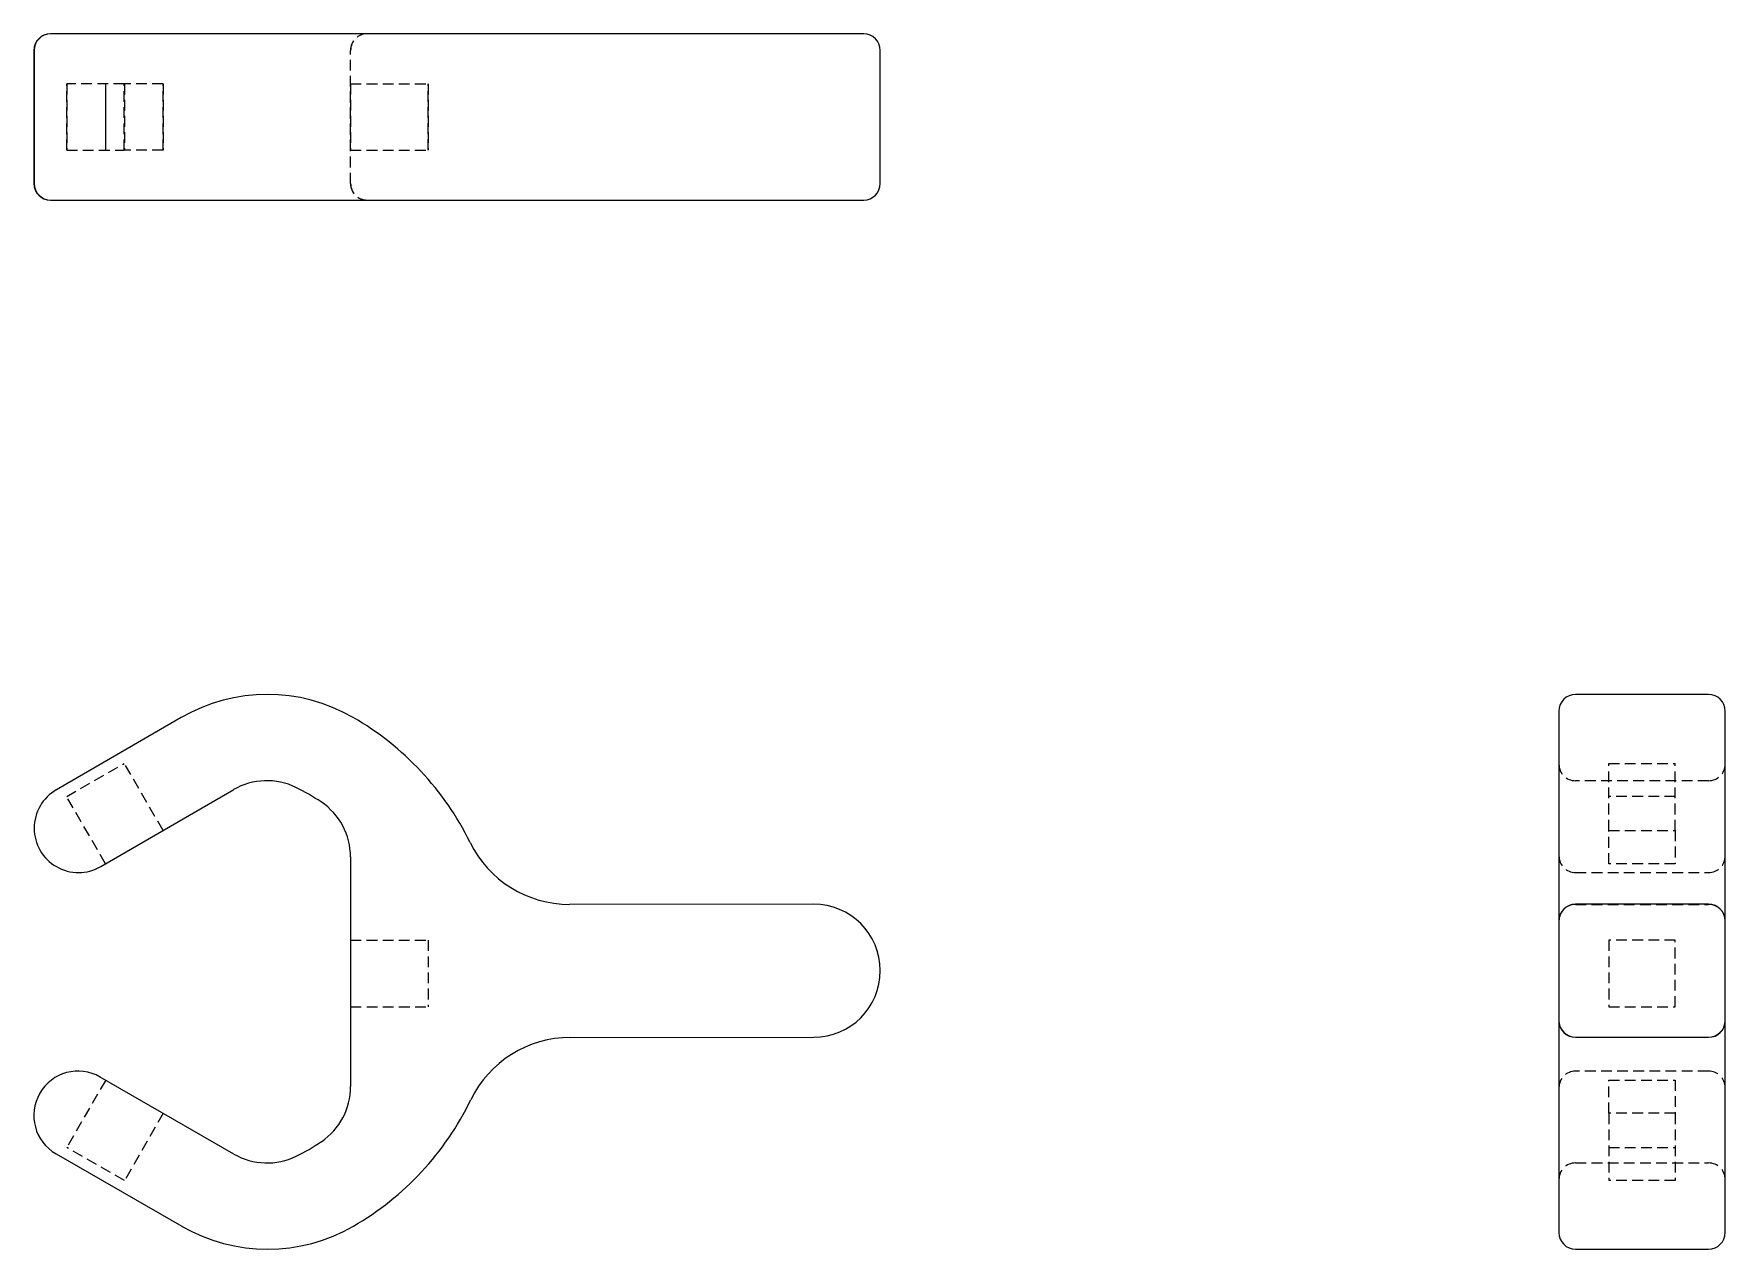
# Model space of a CAD drawing. Header units: millimetres. Extents: x 33 to 233, y 24 to 168.
import ezdxf

# ---------------------------------------------------------------- set-up
doc = ezdxf.new("R2010")
doc.units = ezdxf.units.MM
doc.linetypes.add('HIDDEN', pattern=[1.905, 1.27, -0.635])

msp = doc.modelspace()

# ---------------------------------------------------------------- linework, layer by layer
at = {"color": 7, "linetype": 'Continuous', "lineweight": 25}
for p, q in [((33, 165.86), (33, 150.14)), ((33.04, 165.86), (33.04, 150.14)), ((35, 167.82), (34.96, 167.82)), ((36.64, 167.82), (35, 167.82)), ((51.4, 167.82), (36.64, 167.82)), ((69.73, 167.82), (51.4, 167.82)), ((82.77, 167.82), (69.73, 167.82)), ((96.3, 167.82), (82.77, 167.82)), ((125.14, 167.82), (96.3, 167.82)), ((131.04, 167.82), (125.14, 167.82)), ((133, 150.14), (133, 165.86)), ((34.96, 148.18), (35, 148.18)), ((35, 148.18), (36.64, 148.18)), ((36.64, 148.18), (51.4, 148.18)), ((51.4, 148.18), (69.73, 148.18)), ((69.73, 148.18), (82.77, 148.18)), ((82.77, 148.18), (96.3, 148.18)), ((96.3, 148.18), (125.14, 148.18)), ((125.14, 148.18), (131.04, 148.18)), ((230.86, 89.77), (215.14, 89.77)), ((50.42, 87.04), (35.66, 78.5)), ((213.18, 87.81), (213.18, 85.36)), ((232.82, 85.36), (232.82, 87.81)), ((213.18, 85.36), (213.18, 71.42)), ((232.82, 71.42), (232.82, 85.36)), ((40.9, 69.43), (56.61, 78.52)), ((70.4, 70.57), (70.43, 43.45)), ((213.18, 71.42), (213.18, 63.03)), ((232.82, 63.03), (232.82, 71.42)), ((125.14, 64.99), (96.3, 64.97)), ((230.86, 64.99), (215.14, 64.99)), ((213.18, 63.03), (213.18, 51.24)), ((232.82, 51.24), (232.82, 63.03)), ((213.18, 51.24), (213.18, 51.22)), ((213.18, 51.22), (213.18, 42.72)), ((232.82, 51.22), (232.82, 51.24)), ((232.82, 42.72), (232.82, 51.22)), ((96.39, 49.25), (125.15, 49.28)), ((215.14, 49.28), (230.86, 49.28)), ((56.64, 35.47), (40.85, 44.57)), ((213.18, 42.72), (213.18, 28.66)), ((232.82, 28.66), (232.82, 42.72)), ((35.62, 35.5), (50.47, 26.94)), ((213.18, 28.66), (213.18, 26.19)), ((232.82, 26.19), (232.82, 28.66)), ((215.14, 24.23), (230.86, 24.23))]:
    msp.add_line(p, q, dxfattribs=at)
at = {"color": 7, "linetype": 'HIDDEN', "lineweight": 18}
for p, q in [((70.43, 150.14), (70.43, 165.86)), ((43.68, 161.93), (36.88, 161.93)), ((36.88, 161.93), (36.88, 154.07)), ((36.91, 154.07), (36.91, 161.93)), ((41.47, 161.93), (41.47, 154.07)), ((41.49, 154.07), (41.49, 161.93)), ((48.27, 161.93), (43.68, 161.93)), ((43.68, 154.07), (43.68, 161.93)), ((43.72, 161.93), (43.72, 154.07)), ((48.27, 154.07), (48.27, 161.93)), ((48.27, 161.93), (48.3, 161.93)), ((48.3, 161.93), (48.3, 154.07)), ((70.41, 161.93), (70.41, 154.07)), ((70.41, 161.93), (79.58, 161.93)), ((70.42, 154.07), (70.42, 161.93)), ((79.58, 161.93), (79.58, 161.93)), ((79.58, 161.93), (79.58, 154.07)), ((79.58, 154.07), (79.58, 161.93)), ((36.88, 154.07), (43.68, 154.07)), ((48.27, 154.07), (43.68, 154.07)), ((48.3, 154.07), (48.27, 154.07)), ((70.41, 154.07), (79.58, 154.07)), ((79.58, 154.07), (79.58, 154.07)), ((36.88, 77.7), (43.68, 81.63)), ((48.27, 73.7), (43.68, 81.63)), ((219.07, 73.7), (219.07, 81.63)), ((219.07, 81.63), (226.93, 81.63)), ((226.93, 73.7), (226.93, 81.63)), ((230.86, 79.57), (215.14, 79.57)), ((41.47, 69.76), (36.88, 77.7)), ((226.93, 77.7), (219.07, 77.7)), ((219.07, 73.7), (226.93, 73.7)), ((219.07, 69.76), (219.07, 73.7)), ((226.93, 73.7), (226.93, 69.76)), ((215.14, 68.73), (230.86, 68.73)), ((226.93, 69.76), (219.07, 69.76)), ((215.14, 64.97), (230.86, 64.97)), ((70.41, 60.72), (79.58, 60.73)), ((79.58, 60.73), (79.58, 52.87)), ((219.07, 60.73), (219.07, 52.87)), ((226.93, 60.73), (219.07, 60.73)), ((226.93, 60.72), (219.07, 60.72)), ((226.93, 52.87), (226.93, 60.73)), ((70.42, 52.86), (79.58, 52.87)), ((219.07, 52.87), (226.93, 52.87)), ((219.07, 52.86), (219.07, 52.87)), ((219.07, 52.86), (226.93, 52.86)), ((226.93, 52.86), (226.93, 52.87)), ((41.49, 44.21), (36.91, 36.26)), ((230.86, 45.27), (215.14, 45.27)), ((219.07, 44.21), (226.93, 44.21)), ((219.07, 40.28), (219.07, 44.21)), ((226.93, 44.21), (226.93, 40.28)), ((48.3, 40.28), (43.72, 32.34)), ((226.93, 40.28), (219.07, 40.28)), ((219.07, 40.28), (219.07, 32.34)), ((226.93, 40.28), (226.93, 32.34)), ((43.72, 32.34), (36.91, 36.26)), ((219.07, 36.26), (226.93, 36.26)), ((215.14, 34.43), (230.86, 34.43)), ((226.93, 32.34), (219.07, 32.34))]:
    msp.add_line(p, q, dxfattribs=at)
at = {"color": 7, "linetype": 'Continuous', "lineweight": 25}
for centre, radius, start, end in [((34.96, 165.86), 1.96, 90, 180), ((35, 165.86), 1.96, 90, 180), ((131.04, 165.86), 1.96, 0, 90), ((34.96, 150.14), 1.96, 180, 270), ((35, 150.14), 1.96, 180, 270), ((131.04, 150.14), 1.96, 270, 0), ((60.58, 69.47), 20.3, 60.0488, 120.0488), ((215.14, 87.81), 1.96, 90, 180), ((230.86, 87.81), 1.96, 0, 90), ((53.39, 56.99), 34.7, 26.1542, 60.0488), ((38.28, 73.97), 5.24, 120.0488, 300.0488), ((60.54, 71.72), 7.86, 64.1046, 120.0488), ((53.39, 56.99), 24.22, 55.993, 64.1046), ((62.55, 70.56), 7.86, 0.0488, 55.993), ((96.29, 78.06), 13.09, 206.1542, 270.0488), ((125.14, 57.13), 7.86, 270.0488, 90.0488), ((215.14, 63.03), 1.96, 90, 180), ((230.86, 63.03), 1.96, 0, 90), ((215.14, 51.24), 1.96, 180, 270), ((215.14, 51.22), 1.96, 180, 270), ((230.86, 51.24), 1.96, 270, 360), ((230.86, 51.22), 1.96, 270, 360), ((96.4, 36.16), 13.09, 90.0488, 154.156), ((38.24, 40.03), 5.24, 60.0488, 240.0488), ((62.57, 43.44), 7.86, 304.1046, 0.0488), ((53.39, 56.99), 34.7, 300.0488, 334.156), ((53.39, 56.99), 24.22, 295.993, 304.1046), ((60.56, 42.28), 7.86, 240.0488, 295.993), ((60.6, 44.53), 20.3, 240.0488, 300.0488), ((215.14, 26.19), 1.96, 180, 270), ((230.86, 26.19), 1.96, 270, 0)]:
    msp.add_arc(centre, radius, start, end, dxfattribs=at)
at = {"color": 7, "linetype": 'HIDDEN', "lineweight": 18}
for centre, start, end in [((72.37, 165.86), 90, 180), ((72.39, 165.86), 90, 180), ((72.37, 150.14), 180, 270), ((72.39, 150.14), 180, 270), ((215.14, 81.54), 180, 270), ((230.86, 81.54), 270, 0), ((215.14, 70.69), 180, 270), ((230.86, 70.69), 270, 0), ((215.14, 63), 90, 180), ((230.86, 63), 0, 90), ((215.14, 43.31), 90, 180), ((230.86, 43.31), 0, 90), ((215.14, 32.46), 90, 180), ((230.86, 32.46), 0, 90)]:
    msp.add_arc(centre, 1.96, start, end, dxfattribs=at)

doc.saveas('drawing.dxf')
